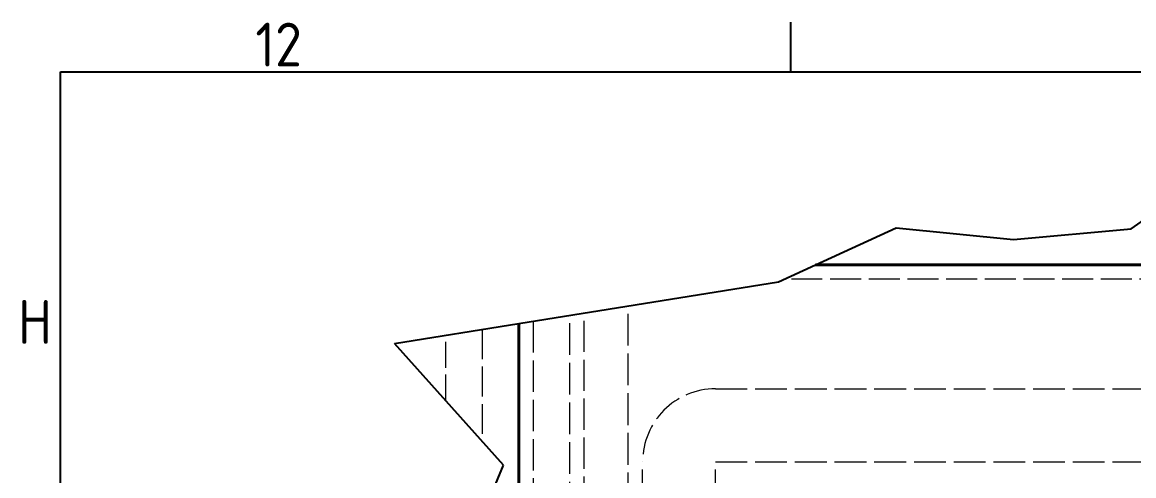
# Model space of a CAD drawing. Header units: millimetres. Extents: x 0 to 2523, y 0 to 1782.
# Drawn here: x 52.1 to 280.9, y 1639 to 1732.2 of the extents above; entities that cross this region are included whole.
import ezdxf

# ---------------------------------------------------------------- set-up
doc = ezdxf.new("R2010")
doc.units = ezdxf.units.MM
doc.header["$LTSCALE"] = 3
doc.linetypes.add('DASHED', pattern=[0.2067, 0.1654, -0.0413])
doc.layers.get('0').update_dxf_attribs({"color": 3, "lineweight": 25})
for name, color, linetype, lineweight in [('가려진 것(ISO)', 2, 'DASHED', 18), ('가시적인 것(ISO)', 3, 'Continuous', 40), ('경계(ISO)', 7, 'Continuous', 25), ('끊기 선(JIS)', 7, 'Continuous', 25)]:
    doc.layers.add(name, color=color, linetype=linetype, lineweight=lineweight)
doc.styles.add('문자 텍스트_M2B', font='isocp.shx')

# ---------------------------------------------------------------- blocks, each defined once
blk = doc.blocks.new('경계 Default Border')
at = {"layer": '경계(ISO)'}
blk.add_line((70.083, 574), (70.083, 577.4), dxfattribs=at)
at = {"layer": '경계(ISO)', "flags": 128}
blk.add_lwpolyline([(20, 20), (20, 574), (821, 574), (821, 20), (20, 20)], dxfattribs=at)
at = {"layer": '경계(ISO)', "color": 2, "char_height": 3, "attachment_point": 7, "style": '문자 텍스트_M2B'}
for s, insert in [('12', (33.36, 574.371)), ('H', (17.078, 555.375))]:
    blk.add_mtext(s, dxfattribs=dict(at, insert=insert))

msp = doc.modelspace()

# ---------------------------------------------------------------- linework, layer by layer
at = {"layer": '가려진 것(ISO)', "ltscale": 12.84201}
msp.add_line((399.9183, 1679.3642), (208.7984, 1679.3642), dxfattribs=at)
at = {"layer": '가려진 것(ISO)', "ltscale": 12.92376}
msp.add_line((167.779, 1335.8767), (167.779, 1672.4657), dxfattribs=at)
at = {"layer": '가려진 것(ISO)', "ltscale": 13.16466}
msp.add_line((176.779, 1371.8642), (176.779, 1673.9102), dxfattribs=at)
at = {"layer": '가려진 것(ISO)', "ltscale": 13.02825}
msp.add_line((157.279, 1670.7804), (157.279, 1371.8642), dxfattribs=at)
at = {"layer": '가려진 것(ISO)', "ltscale": 13.148469}
msp.add_line((164.779, 1337.6962), (164.779, 1671.9842), dxfattribs=at)
at = {"layer": '가려진 것(ISO)', "ltscale": 10.848752}
msp.add_line((139.279, 1654.4368), (139.279, 1667.8914), dxfattribs=at)
at = {"layer": '가려진 것(ISO)', "ltscale": 12.382763}
msp.add_line((146.779, 1669.0952), (146.779, 1646.0595), dxfattribs=at)
at = {"layer": '가려진 것(ISO)', "ltscale": 13.175637}
for p, q in [((194.779, 1656.8642), (578.779, 1656.8642)), ((194.779, 1641.8642), (578.779, 1641.8642))]:
    msp.add_line(p, q, dxfattribs=at)
at = {"layer": '가려진 것(ISO)', "ltscale": 12.928949}
for p, q in [((179.779, 1409.3642), (179.779, 1641.8642)), ((194.779, 1409.3642), (194.779, 1641.8642))]:
    msp.add_line(p, q, dxfattribs=at)
at = {"layer": '가려진 것(ISO)', "ltscale": 12.665669}
msp.add_arc((194.779, 1641.8642), 15, 90, 180, dxfattribs=at)
at = {"layer": '가시적인 것(ISO)'}
for p, q in [((327.1005, 1682.3642), (215.3515, 1682.3642)), ((154.279, 1670.2989), (154.279, 1368.8642))]:
    msp.add_line(p, q, dxfattribs=at)
at = {"layer": '끊기 선(JIS)'}
for p, q in [((280.311, 1689.728), (304.5016, 1706.7518)), ((215.3515, 1682.3642), (231.9298, 1689.9537)), ((231.9298, 1689.9537), (256.1204, 1687.5298)), ((256.1204, 1687.5298), (280.311, 1689.728)), ((207.7392, 1678.8793), (215.3515, 1682.3642)), ((154.279, 1670.2989), (207.7392, 1678.8793)), ((128.7467, 1666.201), (154.279, 1670.2989)), ((151.1607, 1641.1653), (128.7467, 1666.201)), ((140.7421, 1616.1295), (151.1607, 1641.1653))]:
    msp.add_line(p, q, dxfattribs=at)

# ---------------------------------------------------------------- block references
at = {"xscale": 3, "yscale": 3, "zscale": 3}
msp.add_blockref('경계 Default Border', (0, 0), dxfattribs=at)

doc.saveas('drawing.dxf')
